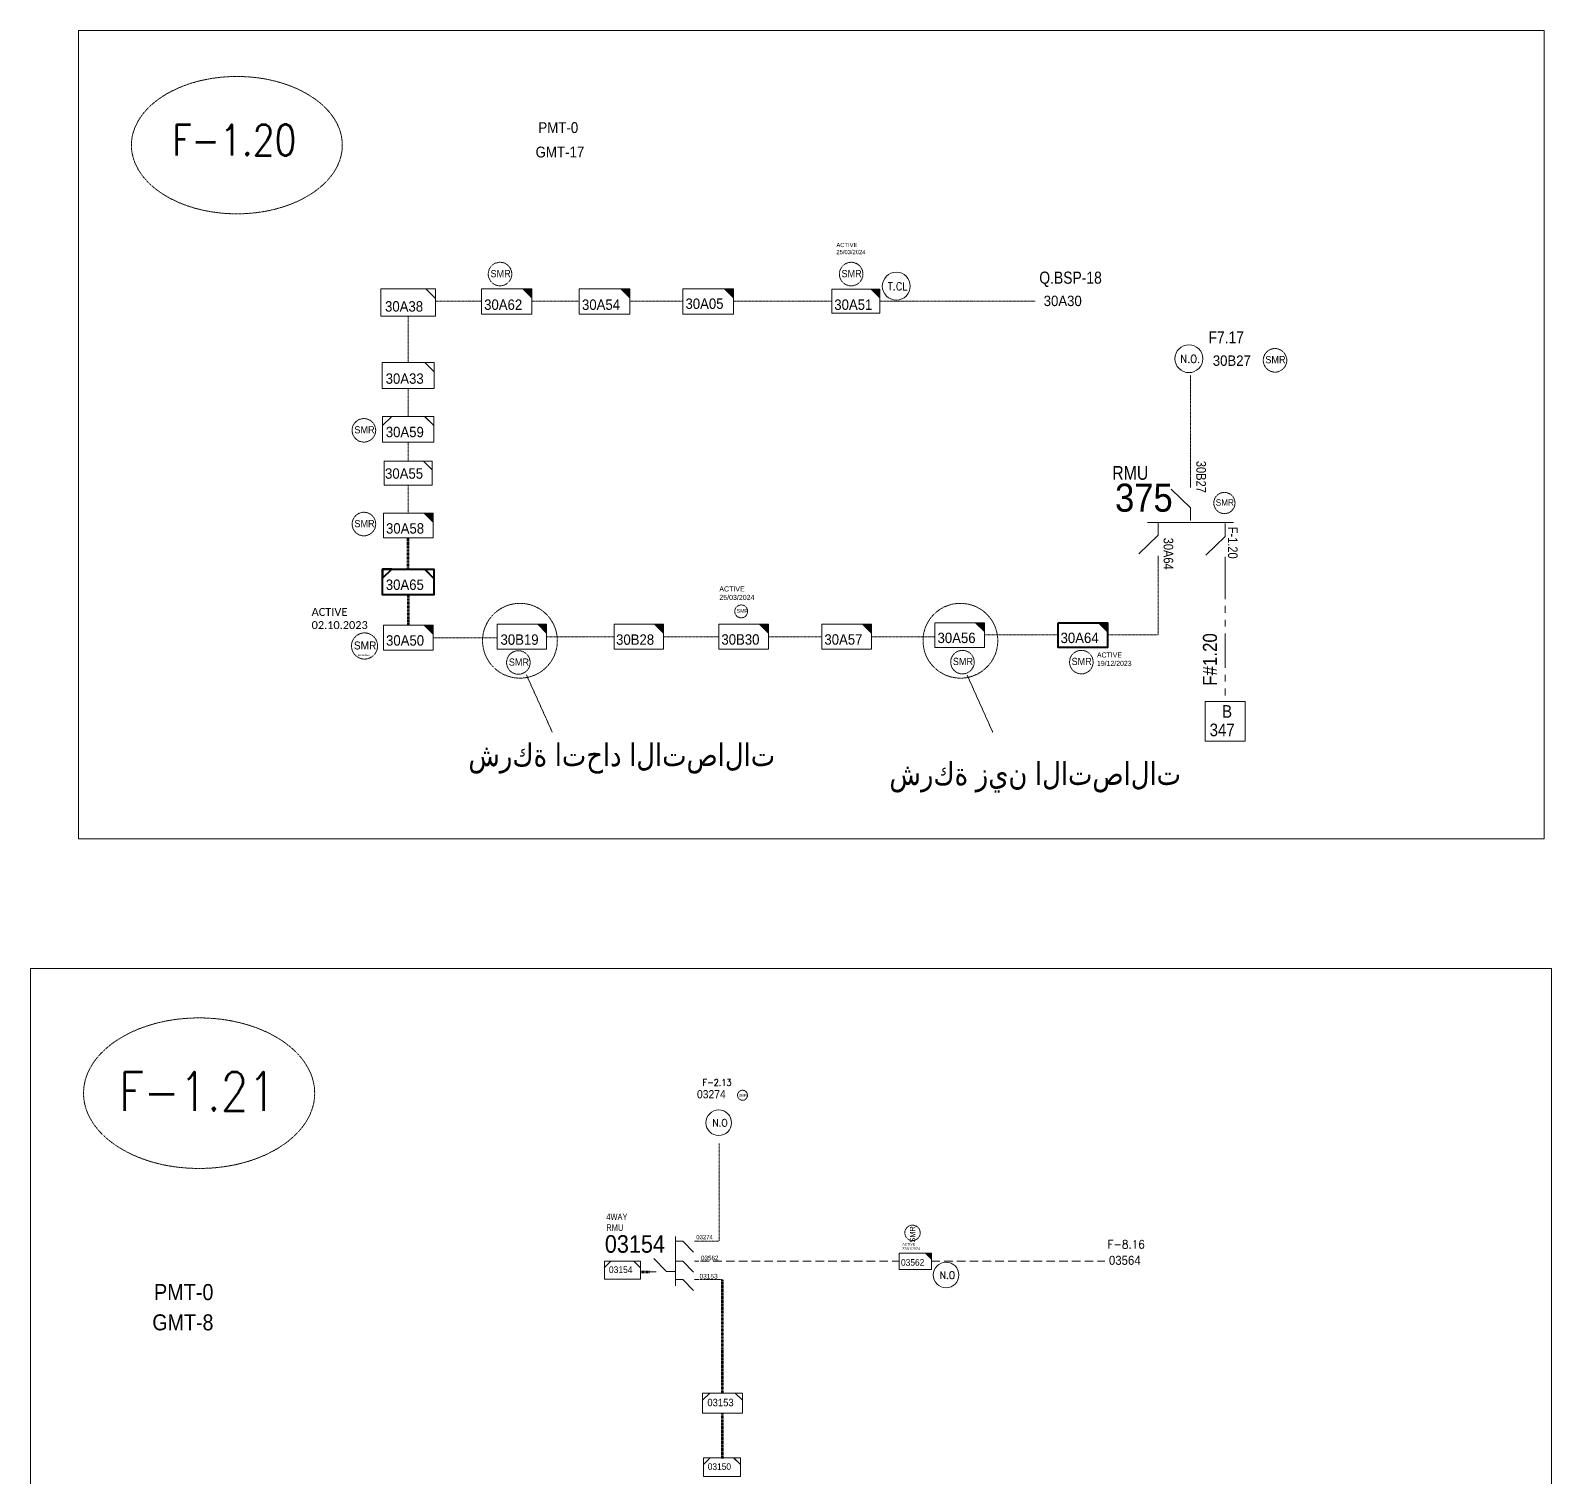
# Model space of a CAD drawing. Header units: metres. Extents: x 65984 to 144644, y -19036 to 23726.
# Drawn here: x 115225 to 116470, y 1601 to 2785 of the extents above; entities that cross this region are included whole.
import ezdxf
from ezdxf.enums import TextEntityAlignment as Align

# ---------------------------------------------------------------- set-up
doc = ezdxf.new("R2010")
doc.units = ezdxf.units.M
doc.header["$MEASUREMENT"] = 0
for name, pattern in [('( Phantom )', [2.5, 1.25, -0.25, 0.25, -0.25, 0.25, -0.25]), ('DGN Style 3', [0.013877, 0, -0.013877]), ('HIDDEN2', [2381.25, 1587.5, -793.75])]:
    doc.linetypes.add(name, pattern=pattern)
doc.layers.get('0').update_dxf_attribs({"color": 95, "lineweight": 40})
for name, color, linetype, lineweight in [('d_eos', 111, 'Continuous', 40), ('d_eos no', 121, 'Continuous', 40), ('d_switch', 95, 'Continuous', 40), ('d_tf no', 6, 'Continuous', 40), ('d_ug cable', 95, 'Continuous', 40), ('d_ug main line', 95, 'Continuous', 40), ('d_unit sub', 7, 'Continuous', 40), ('fedr no', 95, 'Continuous', 40), ('GRID STATION 01', 7, 'Continuous', 40), ('Level 37', 7, 'Continuous', 0), ('O H MAIN FEEDER', 4, 'Continuous', 100), ('SW N O', 114, 'Continuous', 30)]:
    doc.layers.add(name, color=color, linetype=linetype, lineweight=lineweight)
doc.styles.add('NASKHF', font='naskhf.shx', dxfattribs={"height": 8})
doc.styles.add('Style-Arabic Transparent', font='arial.ttf')
doc.styles.add('Style-Arial', font='arial.ttf')
doc.styles.add('Style-ENGINEERING', font='ENGINEERING.shx')
doc.styles.add('Style-msdefault', font='msdefault.shx')
doc.styles.add('Style-STANDARD', font='STANDARD.shx')

# ---------------------------------------------------------------- blocks, each defined once
blk = doc.blocks.new('TF_8')
at = {"color": 0, "linetype": 'ByBlock', "lineweight": -2}
blk.add_line((6.3, 4.95), (9.9, 1.35), dxfattribs=at)
blk.add_3dface([(-10.1, 4.95), (9.9, 4.95), (9.9, -5.05), (-10.1, -5.05)], dxfattribs=at)
blk = doc.blocks.new('exist.us-1000kva')
at = {"color": 0, "linetype": 'ByBlock', "lineweight": -2, "flags": 128}
blk.add_lwpolyline([(40, 12.9), (32.8, 20), (40, 20)], close=True, dxfattribs=at)
at = {"color": 0, "linetype": 'ByBlock', "lineweight": -2, "extrusion": (0, 0, -1)}
blk.add_solid([(-40, 12.9), (-32.8, 20), (-40, 20)], dxfattribs=at)
at = {"color": 0, "linetype": 'ByBlock', "lineweight": -2, "xscale": 2, "yscale": 2}
blk.add_blockref('TF_8', (20.2, 10.1), dxfattribs=at)
blk = doc.blocks.new('*U893')
at = {"layer": 'SW N O', "color": 3, "lineweight": 13}
blk.add_circle((0, 0), 16.8, dxfattribs=at)
at = {"layer": 'SW N O', "color": 3, "lineweight": 13, "style": 'Style-STANDARD'}
blk.add_text('N.O.', height=9.6, dxfattribs=at).set_placement((1.7, -0.2), align=Align.MIDDLE_CENTER)
blk = doc.blocks.new('*U2979')
at = {"layer": 'd_unit sub', "color": 2, "linetype": 'Continuous', "lineweight": 13, "flags": 128}
for points in [[(-9.48, 1.38), (-6.07, 4.73), (-9.48, 4.73)], [(9.49, 1.32), (6.02, 4.73), (9.5, 4.73)]]:
    blk.add_lwpolyline(points, close=True, dxfattribs=at)
at = {"layer": 'd_unit sub', "color": 2, "linetype": 'Continuous', "lineweight": 13, "xscale": 0.9486633457507601, "yscale": 0.9486633457507601, "zscale": 0.4432356784167814, "rotation": 359.9999999999999}
blk.add_blockref('TF_8', (0.1, 0.04), dxfattribs=at)
blk = doc.blocks.new('*U3192')
at = {"layer": 'd_unit sub', "color": 253, "linetype": 'Continuous', "lineweight": 40, "flags": 128}
for points in [[(-9.48, 1.38), (-6.07, 4.73), (-9.48, 4.73)], [(9.49, 1.32), (6.02, 4.73), (9.5, 4.73)]]:
    blk.add_lwpolyline(points, close=True, dxfattribs=at)
at = {"layer": 'd_unit sub', "color": 253, "linetype": 'Continuous', "lineweight": 40, "xscale": 0.9486633457507598, "yscale": 0.9486633457507598, "zscale": 0.4432356784167813, "rotation": 359.9999999999999}
blk.add_blockref('TF_8', (0.1, 0.04), dxfattribs=at)
blk = doc.blocks.new('*U1280')
at = {"layer": 'SW N O', "color": 1, "lineweight": 13}
blk.add_circle((0, 0), 16.8, dxfattribs=at)
at = {"layer": 'SW N O', "color": 1, "lineweight": 13, "style": 'Style-STANDARD'}
blk.add_text('T.CL', height=9.6, dxfattribs=at).set_placement((1.7, -0.2), align=Align.MIDDLE_CENTER)
blk = doc.blocks.new('*U4079')
at = {"layer": 'd_unit sub', "color": 20, "linetype": 'Continuous', "lineweight": 13, "flags": 128}
for points in [[(-9.48, 1.38), (-6.07, 4.73), (-9.48, 4.73)], [(9.49, 1.32), (6.02, 4.73), (9.5, 4.73)]]:
    blk.add_lwpolyline(points, close=True, dxfattribs=at)
at = {"layer": 'd_unit sub', "color": 20, "linetype": 'Continuous', "lineweight": 13, "xscale": 0.9486633457507598, "yscale": 0.9486633457507598, "zscale": 0.3910757237589589, "rotation": 359.9999999999999}
blk.add_blockref('TF_8', (0.1, 0.04), dxfattribs=at)
blk = doc.blocks.new('*U3576')
at = {"layer": 'd_unit sub', "color": 20, "linetype": 'Continuous', "lineweight": 13, "flags": 128}
for points in [[(-9.48, 1.38), (-6.07, 4.73), (-9.48, 4.73)], [(9.49, 1.32), (6.02, 4.73), (9.5, 4.73)]]:
    blk.add_lwpolyline(points, close=True, dxfattribs=at)
at = {"layer": 'd_unit sub', "color": 20, "linetype": 'Continuous', "lineweight": 13, "xscale": 0.9486633457507598, "yscale": 0.9486633457507598, "zscale": 0.3262401799738568, "rotation": 359.9999999999999}
blk.add_blockref('TF_8', (0.1, 0.04), dxfattribs=at)
blk = doc.blocks.new('*U4080')
at = {"layer": 'd_eos', "color": 7, "linetype": 'Continuous', "lineweight": 13, "ltscale": 0.824313}
for p, q in [((-4.54, 9.97), (-7.31, 9.97)), ((2.75, 9.97), (-3.91, 16.84)), ((7.31, 9.97), (2.75, 9.97)), ((7.31, -16.83), (7.31, 13.77)), ((2.75, -1.53), (-3.91, 5.33)), ((-4.54, -1.53), (-7.31, -1.53)), ((2.75, -13.83), (-3.91, -6.97)), ((7.31, -1.53), (2.75, -1.53)), ((-4.54, -13.83), (-7.31, -13.83)), ((7.31, -13.83), (2.75, -13.83))]:
    blk.add_line(p, q, dxfattribs=at)
blk = doc.blocks.new('*U3814')
at = {"layer": 'SW N O', "color": 94, "lineweight": 13}
blk.add_circle((0, 0), 16.8, dxfattribs=at)
at = {"layer": 'SW N O', "color": 94, "lineweight": 13, "style": 'Style-STANDARD'}
blk.add_text('N.O', height=9.6, dxfattribs=at).set_placement((1.7, -0.2), align=Align.MIDDLE_CENTER)

msp = doc.modelspace()

# ---------------------------------------------------------------- linework, layer by layer
at = {"layer": 'd_eos', "color": 7, "linetype": 'Continuous', "lineweight": 13, "ltscale": 1.438821}
for p, q in [((116174.8, 2410.7), (116174.8, 2417.1)), ((116148.4, 2354.7), (116148.4, 2348.3)), ((116203.2, 2353.9), (116203.2, 2347.5))]:
    msp.add_line(p, q, dxfattribs=at)
at = {"layer": 'd_eos', "color": 2, "linetype": 'Continuous', "lineweight": 13, "ltscale": 1.438821}
for p, q in [((116174.8, 2394), (116159, 2409.3)), ((116174.8, 2383.5), (116174.8, 2394)), ((116210.1, 2382), (116139.7, 2382)), ((116148.4, 2382), (116148.4, 2371.5)), ((116203.2, 2381.1), (116203.2, 2370.6)), ((116148.4, 2371.5), (116132.6, 2356.2)), ((116203.2, 2370.6), (116187.4, 2355.3))]:
    msp.add_line(p, q, dxfattribs=at)
at = {"layer": 'd_eos', "color": 7, "linetype": 'Continuous', "lineweight": 13, "ltscale": 1.89592}
for p, q in [((115732, 1768.8), (115737.6, 1768.8)), ((115735.6, 1779.6), (115745.7, 1769.2)), ((115745.6, 1769), (115753.2, 1769))]:
    msp.add_line(p, q, dxfattribs=at)
at = {"layer": 'd_ug cable', "color": 253, "linetype": 'DGN Style 3', "lineweight": 13}
for p, q in [((115594.4, 2563), (115557, 2563)), ((115674.5, 2563), (115635.8, 2563)), ((115759.4, 2563), (115715.9, 2563)), ((115920.5, 2563), (116047.8, 2563)), ((115534.6, 2550.9), (115534.6, 2513)), ((116174.8, 2502.6), (116174.8, 2417.1)), ((115534.6, 2468.8), (115534.6, 2491.8)), ((115534.6, 2447.7), (115534.6, 2432.2)), ((115534.6, 2412.6), (115534.6, 2389.6)), ((115647.8, 2288.5), (115703, 2288.5)), ((115743.5, 2288.5), (115788.8, 2288.5)), ((115829.3, 2288.5), (115873.1, 2288.5)), ((116006.7, 2289.9), (116066.5, 2289.9))]:
    msp.add_line(p, q, dxfattribs=at)
at = {"layer": 'd_ug cable', "color": 253, "linetype": 'DGN Style 3', "lineweight": 100}
for p, q in [((115534.6, 2343.7), (115534.6, 2369.3)), ((115534.6, 2322.7), (115534.6, 2297.9))]:
    msp.add_line(p, q, dxfattribs=at)
at = {"layer": 'd_ug cable', "color": 6, "linetype": 'DGN Style 3', "lineweight": 13}
for p, q in [((115652.5, 2210.3), (115631.3, 2257.3)), ((116013, 2210.3), (115991.9, 2257.3))]:
    msp.add_line(p, q, dxfattribs=at)
at = {"layer": 'd_ug cable', "color": 20, "linetype": 'DGN Style 3', "lineweight": 13}
for p, q in [((115789, 1873.6), (115789, 1794)), ((115773, 1793.7), (115788.8, 1793.7)), ((115772.9, 1762.3), (115791.6, 1762.3))]:
    msp.add_line(p, q, dxfattribs=at)
at = {"layer": 'd_ug cable', "color": 20, "linetype": 'DGN Style 3', "lineweight": 100}
for p, q in [((115724.7, 1768.8), (115732, 1768.8)), ((115791.4, 1762.1), (115791.4, 1669.8)), ((115791.4, 1653.1), (115791.4, 1615.9))]:
    msp.add_line(p, q, dxfattribs=at)
at = {"layer": 'd_ug cable', "color": 253, "linetype": 'DGN Style 3', "lineweight": 13, "flags": 128}
for points in [[(115881.3, 2563), (115800.8, 2563)], [(116148.4, 2348.3), (116148.4, 2289.9), (116107, 2289.9)], [(115554.8, 2287.7), (115607.3, 2287.7)], [(115913.6, 2288.5), (115965.7, 2288.5)]]:
    msp.add_lwpolyline(points, dxfattribs=at)
at = {"layer": 'd_ug cable', "color": 7, "linetype": 'HIDDEN2', "lineweight": 13, "ltscale": 0.004392}
msp.add_lwpolyline([(115962.8, 1784), (115962.8, 1777.3), (116104.8, 1777.3)], dxfattribs=at)
at = {"layer": 'd_ug cable', "color": 20, "linetype": 'HIDDEN2', "lineweight": 13, "ltscale": 0.004392}
msp.add_lwpolyline([(115773.8, 1777.5), (115773.8, 1777.5), (115936, 1777.5)], dxfattribs=at)
at = {"layer": 'd_ug cable', "color": 2, "linetype": 'DGN Style 3', "lineweight": 13}
for centre, radius in [((115609.7, 2585.3), 9.63), ((115897.1, 2585.3), 9.63), ((116244, 2514.7), 9.63), ((115498.3, 2457.4), 9.63), ((116202.6, 2397.9), 8.67), ((115498.3, 2380.7), 9.63), ((115807.1, 2309.2), 5.28), ((115498.8, 2280.9), 10.7), ((115624.7, 2267.4), 9.63), ((115988.2, 2267.7), 9.63), ((116085.5, 2267.7), 9.63), ((115808.2, 1913.2), 4.1), ((115947.3, 1800.6), 6.3)]:
    msp.add_circle(centre, radius, dxfattribs=at)
at = {"layer": 'd_ug cable', "color": 6, "linetype": 'DGN Style 3', "lineweight": 13}
for centre in [(115626, 2285.2), (115986.5, 2285.2)]:
    msp.add_circle(centre, 30.6, dxfattribs=at)
at = {"layer": 'd_ug main line', "color": 253, "linetype": '( Phantom )', "lineweight": 13, "ltscale": 22.54, "flags": 128}
msp.add_lwpolyline([(116203.2, 2347.5), (116203.2, 2235.6)], dxfattribs=at)
at = {"layer": 'fedr no', "color": 82, "linetype": 'DGN Style 3', "lineweight": 13, "true_color": 0x1dc70e}
for centre, major_axis in [((115394.3, 2690.8), (86.3, 0)), ((115363.4, 1914.9), (94.6, 0))]:
    msp.add_ellipse(centre, major_axis=major_axis, ratio=0.651175, dxfattribs=at)
at = {"layer": 'GRID STATION 01', "color": 253, "lineweight": 13, "ltscale": 0.379284, "flags": 128}
msp.add_lwpolyline([(116219.5, 2235.6), (116186.8, 2235.6), (116186.8, 2202.9), (116219.5, 2202.9)], close=True, dxfattribs=at)
at = {"layer": 'O H MAIN FEEDER', "color": 140, "linetype": 'Continuous', "lineweight": 13, "flags": 128}
for points in [[(115264.7, 2784.7), (116464.4, 2784.7), (116464.4, 2123.1), (115264.7, 2123.1)], [(115225.3, 2017), (116470.4, 2017), (116470.4, 1154.4), (115225.3, 1154.4)]]:
    msp.add_lwpolyline(points, close=True, dxfattribs=at)

# ---------------------------------------------------------------- block references
at = {"layer": 'd_eos', "color": 7, "linetype": 'Continuous', "lineweight": 13, "ltscale": 0.824313, "xscale": 1.31769, "yscale": 1.31769, "zscale": 1.31769, "rotation": 179.9999999999999}
msp.add_blockref('*U4080', (115762.9, 1775.5), dxfattribs=at)
at = {"layer": 'd_tf no', "color": 2, "linetype": 'Continuous', "lineweight": 40, "xscale": 1.013458099160628, "yscale": 1.013458099160628, "zscale": 0.9815532133101138, "rotation": 359.9999999999999}
msp.add_blockref('exist.us-1000kva', (116066.5, 2279.7), dxfattribs=at)
at = {"layer": 'd_ug cable', "color": 2, "linetype": 'Continuous', "lineweight": 0, "xscale": 1.013458099160628, "yscale": 1.013458099160628, "zscale": 0.9815532133101138, "rotation": 359.9999999999999}
msp.add_blockref('exist.us-1000kva', (115514.3, 2277.6), dxfattribs=at)
at = {"layer": 'd_unit sub', "color": 253, "linetype": 'Continuous', "lineweight": 13, "zscale": 0.9815532133101138, "rotation": 359.9999999999999}
for name, p, xscale, yscale in [('TF_8', (115534.8, 2562.2), 2.238653973923181, 2.238653973923181), ('exist.us-1000kva', (115674.5, 2552.6), 1.035, 1.035), ('exist.us-1000kva', (115759.4, 2552.6), 1.035, 1.035), ('TF_8', (115534.8, 2502.5), 2.126588218520666, 2.126588218520666), ('TF_8', (115534.8, 2422.5), 1.963106426620228, 1.963106426620228), ('exist.us-1000kva', (115703, 2278.4), 1.013458099160628, 1.013458099160628), ('exist.us-1000kva', (115873.1, 2278.4), 1.013458099160628, 1.013458099160628)]:
    msp.add_blockref(name, p, dxfattribs=dict(at, xscale=xscale, yscale=yscale))
at = {"layer": 'd_unit sub', "color": 2, "linetype": 'Continuous', "lineweight": 13, "rotation": 359.9999999999999}
for p, xscale, yscale, zscale in [((115594.4, 2552.6), 1.035, 1.035, 0.9815532133101138), ((115881.3, 2553.2), 0.9815532133101138, 0.9815532133101138, 0.9815532133101138), ((115514.3, 2369.3), 1.013458099160628, 1.013458099160628, 0.9815532133101138), ((115607.3, 2278.4), 1.013458099160628, 1.013458099160628, 0.9815532133101138), ((115788.8, 2278.4), 1.013458099160628, 1.013458099160628, 0.9815532133101138), ((115965.7, 2279.7), 1.013458099160628, 1.013458099160628, 0.9815532133101138), ((115936.3, 1770.7), 0.6623714558115991, 0.6623714558115991, 0.6248226346118861)]:
    msp.add_blockref('exist.us-1000kva', p, dxfattribs=dict(at, xscale=xscale, yscale=yscale, zscale=zscale))
at = {"layer": 'd_unit sub', "color": 2, "linetype": 'Continuous', "lineweight": 13, "xscale": 2.214517605658866, "yscale": 2.214517605658866, "zscale": 2.214517605658866}
msp.add_blockref('*U2979', (115534.6, 2458.3), dxfattribs=at)
at = {"layer": 'd_unit sub', "color": 253, "linetype": 'Continuous', "lineweight": 40, "xscale": 2.214517605658866, "yscale": 2.214517605658866, "zscale": 2.214517605658866}
msp.add_blockref('*U3192', (115534.6, 2333.3), dxfattribs=at)
at = {"layer": 'd_unit sub', "color": 20, "linetype": 'Continuous', "lineweight": 13, "xscale": 1.551330477061975, "yscale": 1.551330477061975, "zscale": 1.551330477061975, "rotation": 359.9999999999999}
msp.add_blockref('*U3576', (115709.9, 1770), dxfattribs=at)
at = {"layer": 'd_unit sub', "color": 20, "linetype": 'Continuous', "lineweight": 13}
for name, p, xscale, yscale, zscale in [('*U3576', (115791.8, 1661.3), 1.723700530068861, 1.723700530068861, 1.723700530068861), ('*U4079', (115791.3, 1608.8), 1.597702431146041, 1.597702431146041, 1.597702431146041)]:
    msp.add_blockref(name, p, dxfattribs=dict(at, xscale=xscale, yscale=yscale, zscale=zscale))
at = {"layer": 'SW N O', "color": 1, "lineweight": 13, "xscale": 0.678659766147093, "yscale": 0.678659766147093, "zscale": 0.678659766147093}
msp.add_blockref('*U1280', (115934, 2575.4), dxfattribs=at)
at = {"layer": 'SW N O', "color": 3, "lineweight": 13, "xscale": 0.678659766147093, "yscale": 0.678659766147093, "zscale": 0.678659766147093}
msp.add_blockref('*U893', (116173.5, 2516), dxfattribs=at)
at = {"layer": 'SW N O', "color": 94, "lineweight": 13, "xscale": 0.6232157045730256, "yscale": 0.6232157045730256, "zscale": 0.6232157045730256}
for p in [(115788.7, 1890.7), (115974.8, 1766.1)]:
    msp.add_blockref('*U3814', p, dxfattribs=at)

# ---------------------------------------------------------------- texts
at = {"layer": 'd_eos no', "color": 7, "linetype": 'Continuous', "lineweight": 13, "style": 'Style-Arial', "width": 0.88}
for s, height, p in [('PMT-0', 8.84, (115641.1, 2709.6)), ('GMT-17', 8.84, (115638.8, 2689.6)), ('03154', 14.39, (115695.5, 1798.7)), ('PMT-0', 13.18, (115326.5, 1758.7)), ('GMT-8', 13.09, (115325.1, 1733.9))]:
    msp.add_text(s, height=height, dxfattribs=at).set_placement(p, align=Align.TOP_LEFT)
at = {"layer": 'd_eos no', "color": 2, "linetype": 'Continuous', "lineweight": 13, "style": 'Style-Arial', "width": 0.88}
msp.add_text('375', height=23, dxfattribs=at).set_placement((116113.1, 2413.8), align=Align.TOP_LEFT)
at = {"layer": 'd_switch', "color": 55, "linetype": 'Continuous', "lineweight": 30, "style": 'Style-msdefault', "width": 0.857143}
for s, p in [('Q.BSP-18', (116051.1, 2587.3)), ('F7.17', (116189.5, 2538.4))]:
    msp.add_text(s, height=9.91, dxfattribs=at).set_placement(p, align=Align.TOP_LEFT)
at = {"layer": 'd_switch', "color": 7, "linetype": 'Continuous', "lineweight": 13, "style": 'Style-ENGINEERING', "width": 0.857143}
msp.add_text('30B27', height=7.89, rotation=270, dxfattribs=at).set_placement((116187.5, 2432.4), align=Align.TOP_LEFT)
at = {"layer": 'd_switch', "color": 253, "linetype": 'Continuous', "lineweight": 13, "style": 'Style-ENGINEERING', "width": 0.857143}
msp.add_text('30A64', height=7.89, rotation=270, dxfattribs=at).set_placement((116160.7, 2369.5), align=Align.TOP_LEFT)
at = {"layer": 'd_switch', "color": 2, "linetype": 'Continuous', "lineweight": 30, "style": 'Style-Arabic Transparent', "width": 0.857143}
for s, p in [('شركة اتحاد الاتصالات', (115583.8, 2201.3)), ('شركة زين الاتصالات', (115928.4, 2185.9))]:
    msp.add_text(s, height=18.695, dxfattribs=at).set_placement(p, align=Align.TOP_LEFT)
at = {"layer": 'd_switch', "color": 253, "linetype": 'Continuous', "lineweight": 13, "insert": (116213.4, 2378.5), "char_height": 7.889, "attachment_point": 1, "rotation": 270, "style": 'NASKHF'}
msp.add_mtext('\\FENGINEERING;\\H1x;\\W0.857143;F-1.20\\P', dxfattribs=at)
at = {"layer": 'd_tf no', "color": 1, "linetype": 'Continuous', "lineweight": 40, "style": 'Style-msdefault', "width": 0.945946}
for height, p in [(5.89, (115601.9, 2588.6)), (5.89, (115889.2, 2588.6)), (5.89, (116236.1, 2518.2)), (5.89, (115490.5, 2460.8)), (5.3, (116195.5, 2401)), (5.89, (115490.5, 2384)), (3.05, (115803.4, 2311.1)), (6.54, (115490.1, 2284.6)), (5.89, (115616.9, 2270.7)), (5.89, (115980.3, 2271.2)), (5.89, (116077.5, 2271.2)), (2.18, (115805.3, 1914.2))]:
    msp.add_text('SMR', height=height, dxfattribs=at).set_placement(p, align=Align.TOP_LEFT)
at = {"layer": 'd_tf no', "color": 253, "linetype": 'Continuous', "lineweight": 13, "style": 'Style-msdefault', "width": 0.945946}
for s, p in [('30A05', (115761.5, 2565.3)), ('30A38', (115515.6, 2563.1)), ('30A54', (115676.8, 2564.5)), ('30A33', (115516.1, 2504)), ('30A55', (115515.6, 2426.3)), ('30B28', (115704.7, 2290.4)), ('30A57', (115875.2, 2290.5))]:
    msp.add_text(s, height=8.51, dxfattribs=at).set_placement(p, align=Align.TOP_LEFT)
at = {"layer": 'd_tf no', "color": 194, "linetype": 'Continuous', "lineweight": 13, "style": 'Style-msdefault', "width": 0.945946}
msp.add_text('30A30', height=8.51, dxfattribs=at).set_placement((116054.7, 2567.6), align=Align.TOP_LEFT)
at = {"layer": 'd_tf no', "color": 2, "linetype": 'Continuous', "lineweight": 13, "style": 'Style-msdefault', "width": 0.945946}
for s, height, p in [('30A62', 8.51, (115596.7, 2564.5)), ('30A59', 8.51, (115516.2, 2460.3)), ('30A58', 8.51, (115516.4, 2381.4)), ('30A56', 8.51, (115967.8, 2291.8)), ('30B19', 8.51, (115610.1, 2290.4)), ('03274', 6.69, (115770.9, 1917.4))]:
    msp.add_text(s, height=height, dxfattribs=at).set_placement(p, align=Align.TOP_LEFT)
at = {"layer": 'd_tf no', "color": 121, "linetype": 'Continuous', "lineweight": 13, "style": 'Style-msdefault', "width": 0.945946}
for s, height, p in [('30A51', 8.51, (115883.3, 2564.5)), ('30B27', 8.51, (116193.1, 2518.7)), ('30B30', 8.51, (115790.9, 2290.5)), ('03562', 5.42, (115937.9, 1779.1))]:
    msp.add_text(s, height=height, dxfattribs=at).set_placement(p, align=Align.TOP_LEFT)
at = {"layer": 'd_tf no', "color": 253, "linetype": 'Continuous', "lineweight": 40, "style": 'Style-msdefault', "width": 0.945946}
msp.add_text('30A65', height=8.51, dxfattribs=at).set_placement((115516.2, 2335.3), align=Align.TOP_LEFT)
at = {"layer": 'd_tf no', "color": 121, "linetype": 'Continuous', "lineweight": 40, "style": 'Style-msdefault', "width": 0.945946}
msp.add_text('30A64', height=8.51, dxfattribs=at).set_placement((116068.5, 2291.8), align=Align.TOP_LEFT)
at = {"layer": 'd_tf no', "color": 7, "linetype": 'Continuous', "lineweight": 13, "style": 'Style-msdefault', "width": 0.945946}
for s, height, p in [('03274', 3.56, (115770.3, 1798.9)), ('03562', 3.74, (115774.2, 1781.9)), ('03153', 3.88, (115773, 1767))]:
    msp.add_text(s, height=height, dxfattribs=at).set_placement(p, align=Align.TOP_LEFT)
at = {"layer": 'd_tf no', "color": 1, "linetype": 'Continuous', "lineweight": 13, "style": 'Style-msdefault', "width": 0.945946}
msp.add_text('03564', height=7.37, dxfattribs=at).set_placement((116108.1, 1781.8), align=Align.TOP_LEFT)
at = {"layer": 'd_tf no', "color": 20, "linetype": 'Continuous', "lineweight": 13, "style": 'Style-msdefault', "width": 0.945946}
for s, height, p in [('03154', 5.51, (115698.8, 1773.2)), ('03153', 6.12, (115779.4, 1664.8)), ('03150', 5.42, (115779.7, 1612))]:
    msp.add_text(s, height=height, dxfattribs=at).set_placement(p, align=Align.TOP_LEFT)
at = {"layer": 'd_tf no', "color": 121, "linetype": 'Continuous', "lineweight": 40, "attachment_point": 1, "style": 'NASKHF'}
for s, insert, char_height in [('\\Fmsdefault;\\H1x;\\W0.945946;ACTIVE\\P25/03/2024', (115885, 2610.8), 3.458), ('\\Fmsdefault;\\H1x;\\W0.945946;ACTIVE\\P25/03/2024', (115789.2, 2329.7), 4.178), ('\\Fmsdefault;\\H1x;\\W0.945946;19.09.2023', (115493.3, 2274.2), 1.41), ('\\Fmsdefault;\\H1x;\\W0.945946;ACTIVE\\P19/12/2023', (116098.3, 2275.6), 4.115), ('\\Fmsdefault;\\H1x;\\W0.945946;ACTIVE\\P22/01/2024', (115939, 1792.3), 2.095)]:
    msp.add_mtext(s, dxfattribs=dict(at, insert=insert, char_height=char_height))
at = {"layer": 'd_tf no', "color": 111, "linetype": 'Continuous', "lineweight": 40, "insert": (115455.5, 2312), "char_height": 6.46, "width": 359.433, "attachment_point": 1, "style": 'NASKHF'}
msp.add_mtext('\\fCalibri|b0|i0|c178178|p39;ACTIVE \\P02.10.2023\\P', dxfattribs=at)
at = {"layer": 'd_ug cable', "color": 111, "linetype": 'Continuous', "lineweight": 0, "style": 'Style-msdefault', "width": 0.945946}
msp.add_text('30A50', height=8.51, dxfattribs=at).set_placement((115516.4, 2289.7), align=Align.TOP_LEFT)
at = {"layer": 'fedr no', "color": 6, "linetype": 'Continuous', "lineweight": 13, "style": 'Style-STANDARD', "width": 0.909091}
for s, height, p in [('F-1.20', 25.16, (115392.1, 2695)), ('F-1.21', 31.69, (115362, 1916.4))]:
    msp.add_text(s, height=height, dxfattribs=at).set_placement(p, align=Align.MIDDLE_CENTER)
at = {"layer": 'fedr no', "color": 2, "linetype": 'Continuous', "lineweight": 40, "attachment_point": 5, "style": 'Style-STANDARD'}
for s, insert, char_height in [('F-2.13', (115787.3, 1923.7), 5.3), ('F-8.16\\P', (116122.2, 1791.2), 6.84)]:
    msp.add_mtext(s, dxfattribs=dict(at, insert=insert, char_height=char_height))
at = {"layer": 'GRID STATION 01', "color": 253, "linetype": 'Continuous', "lineweight": 13, "style": 'Style-msdefault', "width": 0.9}
msp.add_text('F#1.20', height=11.5, rotation=90, dxfattribs=at).set_placement((116185, 2248.3), align=Align.TOP_LEFT)
at = {"layer": 'GRID STATION 01', "color": 253, "linetype": 'Continuous', "lineweight": 13, "style": 'Style-msdefault', "width": 0.888889}
for s, height, p in [('B', 10.3, (116200.7, 2232.5)), ('347', 10.35, (116190.5, 2217.4))]:
    msp.add_text(s, height=height, dxfattribs=at).set_placement(p, align=Align.TOP_LEFT)
at = {"layer": 'Level 37', "color": 2, "linetype": 'Continuous', "lineweight": 13, "style": 'Style-msdefault', "width": 0.86}
msp.add_text('RMU', height=11.27, rotation=0.0004, dxfattribs=at).set_placement((116140.3, 2428.2), align=Align.TOP_RIGHT)
at = {"layer": 'Level 37', "color": 1, "linetype": 'Continuous', "lineweight": 13, "style": 'Style-msdefault', "width": 0.86}
msp.add_text('SMR', height=4.38, rotation=89.9996, dxfattribs=at).set_placement((115949.5, 1806), align=Align.RIGHT)
at = {"layer": 'Level 37', "color": 7, "linetype": 'Continuous', "lineweight": 13, "insert": (115696.7, 1816.4), "char_height": 5.311, "attachment_point": 1, "style": 'NASKHF'}
msp.add_mtext('\\Fmsdefault;\\H1x;\\W0.86;4WAY\\PRMU', dxfattribs=at)

doc.saveas('drawing.dxf')
